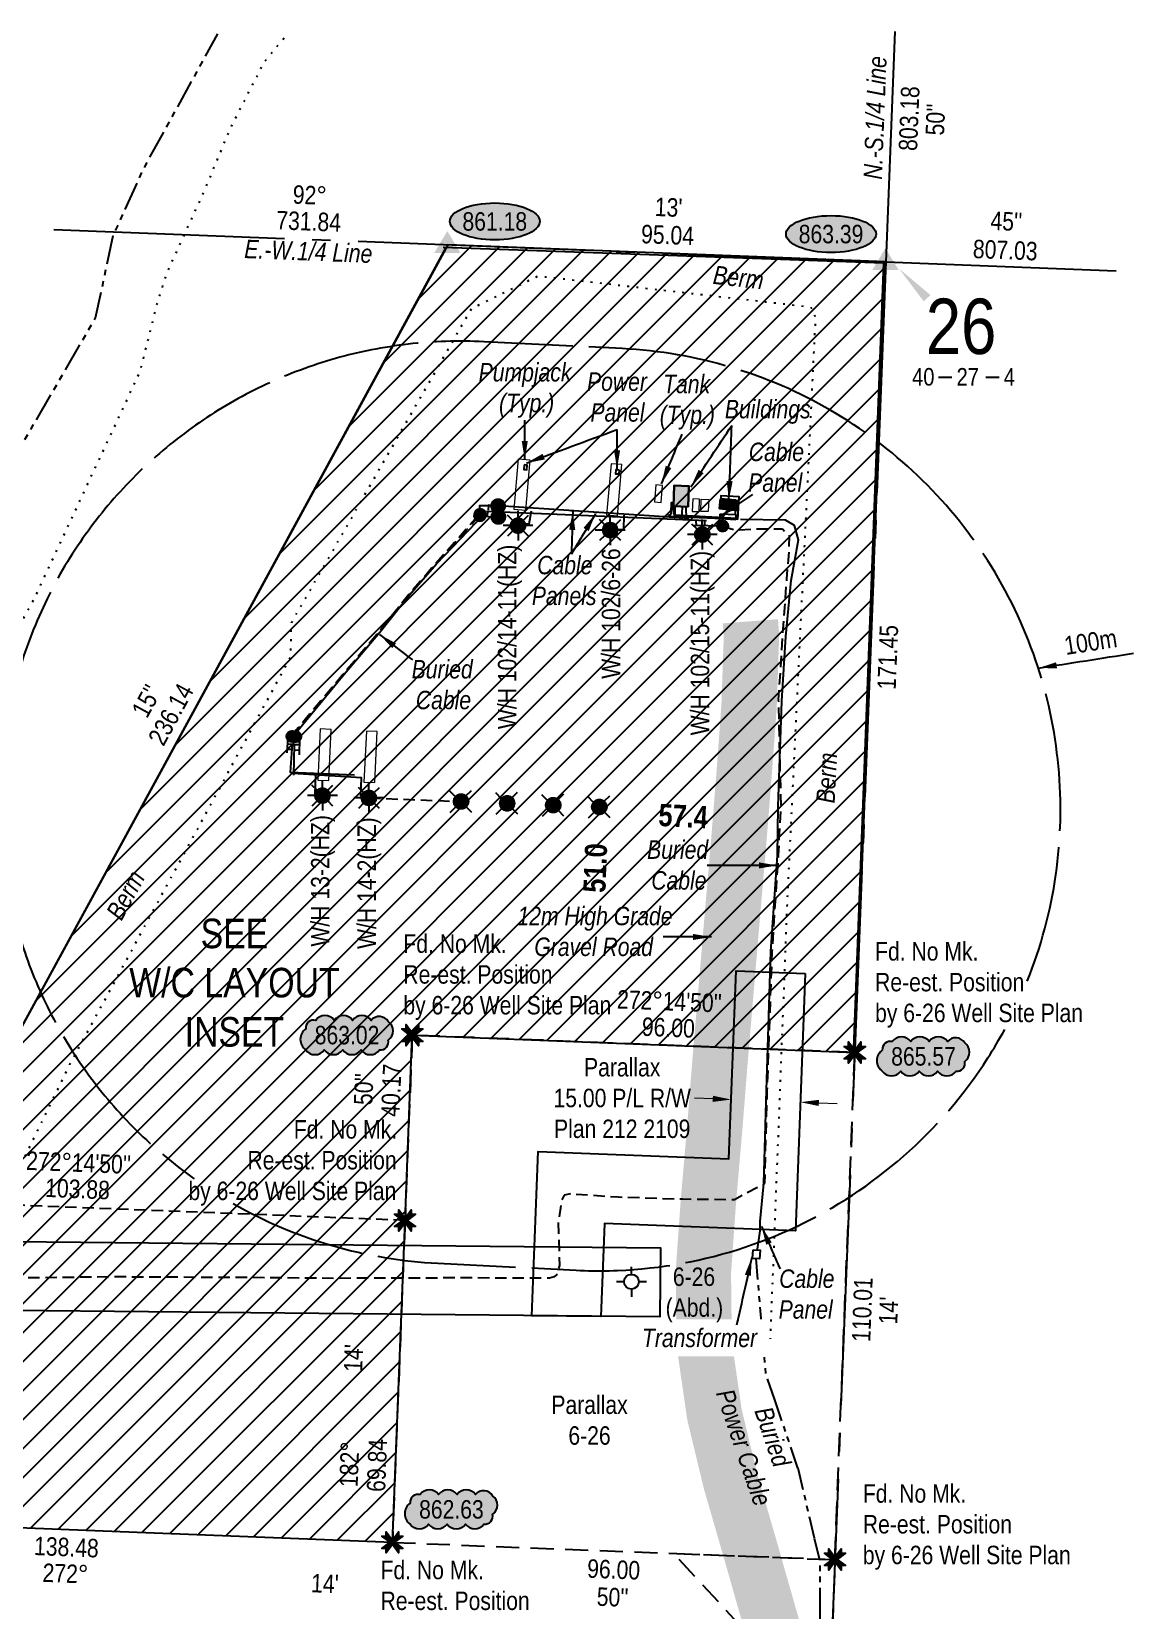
# Model space of a CAD drawing. Extents: x 305804 to 313700, y 5815814 to 5821728.
# Drawn here: x 309152 to 309749, y 5816585 to 5817440 of the extents above; entities that cross this region are included whole.
import ezdxf
from ezdxf.enums import TextEntityAlignment as Align

# ---------------------------------------------------------------- set-up
doc = ezdxf.new("R2010")
doc.units = 0
doc.header["$LTSCALE"] = 5
doc.header["$PDSIZE"] = 0.5
for name, pattern in [('COOP', [34, 20, -2, 1, -2, 1, -2, 1, -2, 1, -2]), ('foc-ACCESSROAD', [3.75, 2.5, -1.25]), ('foc-BUFFER', [16.75, 15, -1.75]), ('foc-QUARTERLINE', [33, 25, -3, 2, -3]), ('foc-TIELINE', [1.875, 1.25, -0.625]), ('foc-TOPO', [1, 0.2, -0.8]), ('foc-TOPO-ephemeral', [6.25, 3.125, -0.625, 0.625, -0.625, 0.625, -0.625]), ('foc-TRAV', [1.875, 1.25, -0.625]), ('POWERLINE5', [7.8, 2.4, -0.6, 0.6, -0.6, 0.6, -0.6, 2.4]), ('UG_PIPE', [1.875, 1.25, -0.625])]:
    doc.linetypes.add(name, pattern=pattern)
doc.layers.get('Defpoints').update_dxf_attribs({"color": 9})
for name, color, linetype in [('10', 1, 'Continuous'), ('9', 3, 'Continuous'), ('AS-CABLE', 224, 'foc-CABLE'), ('AS-DRILL-T', 8, 'Continuous'), ('AS-FENCE', 48, 'foc-FENCE'), ('AS-PIPE-UG', 44, 'UG_PIPE'), ('AS-POWER', 104, 'foc-POWER'), ('AS-POWER-EXISTING', 72, 'POWERLINE5'), ('AS-POWER-EXISTING-T', 72, 'Continuous'), ('AS-POWER-T', 104, 'Continuous'), ('AS-ROADS', 254, 'Continuous'), ('AS-SYMBOL', 7, 'Continuous'), ('AS-TELEPHONE-T', 224, 'Continuous'), ('AUX-BUFFER', 7, 'foc-BUFFER'), ('C-AR', 13, 'foc-ACCESSROAD'), ('C-RW', 13, 'Continuous'), ('C-WS', 13, 'foc-ACCESSROAD'), ('C-WS-S', 8, 'Continuous'), ('DETAIL-T', 7, 'Continuous'), ('F-WS-S', 8, 'Continuous'), ('L-BD', 7, 'Continuous'), ('L-BD1', 253, 'Continuous'), ('L-MON', 1, 'Continuous'), ('L-QSEC', 8, 'foc-QUARTERLINE'), ('L-SECLBL', 7, 'Continuous'), ('L-TIE', 7, 'foc-TIELINE'), ('P-ELEVATION', 7, 'Continuous'), ('P-PROPOSED', 10, 'Continuous'), ('P-PROPOSED-EXISTING-H', 59, 'Continuous'), ('P-TRAV', 4, 'foc-TRAV'), ('T-DRAW', 143, 'foc-TOPO-ephemeral'), ('T-GENERAL', 48, 'foc-TOPO'), ('T-LOW-AREA', 48, 'foc-TOPO')]:
    doc.layers.add(name, color=color, linetype=linetype)
for name, color, linetype, lineweight in [('AS-GENERAL', 48, 'Continuous', 18), ('C-RW-T', 13, 'Continuous', 9), ('C-WS-T', 13, 'Continuous', 9), ('T-TEXT', 48, 'Continuous', 18)]:
    doc.layers.add(name, color=color, linetype=linetype, lineweight=lineweight)
for name, color, linetype, true_color in [('AS-PIPE-AG', 7, 'Continuous', 0x7d00fa), ('AS-STRUCTURE-H', 7, 'Continuous', 0xa8a8a8), ('AS-STRUCTURE-T', 7, 'Continuous', 0x454545)]:
    doc.layers.add(name, color=color, linetype=linetype, true_color=true_color)
doc.layers.add('AS-STRUCTURE', color=7, linetype='Continuous', lineweight=30, true_color=0x595959)
doc.styles.add('80', font='ARIALN.TTF', dxfattribs={"height": 10})
doc.styles.add('80CG', font='ARIALN.TTF', dxfattribs={"height": 10})
doc.styles.add('80L', font='ARIALN.TTF', dxfattribs={"height": 10})
doc.styles.add('BOLD', font='ARIALNB.TTF')
doc.styles.add('foc-LtypeFont', font='ARIALN.TTF', dxfattribs={"height": 7.35})
doc.styles.add('SIMPLEX', font='ARIALN.TTF')
doc.linetypes.add('foc-CABLE', pattern='A,2,-1,["C",foc-LtypeFont,S=0.2,R=0,X=-0.625,Y=-0.75],-1.24,8', length=12.24)
doc.linetypes.add('foc-FENCE', pattern='A,10,-1,["X",foc-LtypeFont,S=0.2,R=0,X=-0.625,Y=-0.75],-1.24', length=12.24)
doc.linetypes.add('foc-POWER', pattern='A,6,-1,["P",foc-LtypeFont,S=0.2,R=0,X=-0.625,Y=-0.75],-1.24,4', length=12.24)
doc.dimstyles.new('CG2011', dxfattribs={"dimscale": 5, "dimtxt": 9, "dimasz": 2, "dimexe": 0.2, "dimexo": 0.0625, "dimgap": 0.5, "dimtad": 0, "dimtih": 1, "dimtoh": 1, "dimzin": 0, "dimdsep": 46, "dimtxsty": '80CG', "dimcen": 0.1, "dimse1": 1, "dimse2": 1, "dimclrd": 256, "dimclrt": 256, "dimaunit": 1, "dimadec": 4, "dimazin": 0, "dimtfac": 0.06, "dimtofl": 0, "dimtmove": 0, "dimatfit": 1, "dimfxl": 0.2, "dimtolj": 1, "dimtzin": 0, "dimlwd": -1, "dimarcsym": 0})
doc.dimstyles.new('Compass 5 000', dxfattribs={"dimscale": 5, "dimtxt": 9, "dimasz": 2, "dimexe": 0.2, "dimexo": 0.0625, "dimgap": 0.5, "dimtad": 0, "dimtih": 1, "dimtoh": 1, "dimzin": 0, "dimdsep": 46, "dimtxsty": '80CG', "dimcen": 0.1, "dimse1": 1, "dimse2": 1, "dimclrd": 256, "dimclrt": 256, "dimaunit": 1, "dimadec": 4, "dimazin": 0, "dimtfac": 0.06, "dimtofl": 0, "dimtmove": 0, "dimatfit": 1, "dimfxl": 0.2, "dimtolj": 1, "dimtzin": 0, "dimlwd": -1, "dimarcsym": 0})

# ---------------------------------------------------------------- blocks, each defined once
blk = doc.blocks.new('L-SECLBL')
at = {"layer": '9', "color": 7}
for p, q in [((-5.08, -27.83), (-12.29, -27.83)), ((20.7, -27.83), (13.5, -27.83))]:
    blk.add_line(p, q, dxfattribs=at)
at = {"layer": '10', "color": 2, "style": 'SIMPLEX'}
blk.add_attdef('SEC', text='', height=30, dxfattribs=at).set_placement((0, 0), align=Align.MIDDLE)
at = {"layer": '10', "color": 5, "style": '80L'}
blk.add_attdef('TWP', text='', height=9.5, dxfattribs=at).set_placement((-14.43, -27.37), align=Align.MIDDLE_RIGHT)
blk.add_attdef('RGE', text='', height=9.5, dxfattribs=at).set_placement((3.62, -27.37), align=Align.MIDDLE_CENTER)
blk.add_attdef('MER', text='', height=9.5, dxfattribs=at).set_placement((23.17, -27.37), align=Align.MIDDLE_LEFT)
blk = doc.blocks.new('RISER')
h = blk.add_hatch(color=255)
h.dxf.hatch_style = 1
edge = h.paths.add_edge_path()
edge.add_arc((0, 0), 0.7, 0, 360)
blk.add_hatch(color=13).paths.add_polyline_path([(0.58, -0.15), (-0.58, -0.15, 0.774597)])
at = {"color": 13}
blk.add_line((-0.58, -0.15), (0.58, -0.15), dxfattribs=at)
blk.add_circle((0, 0), 0.6, dxfattribs=at)
blk = doc.blocks.new('PIG')
h = blk.add_hatch(color=255)
h.dxf.hatch_style = 1
edge = h.paths.add_edge_path()
edge.add_arc((0, 0), 0.85, 0, 360)
at = {"layer": 'AS-SYMBOL'}
h = blk.add_hatch(color=13, dxfattribs=at)
h.dxf.hatch_style = 1
h.paths.add_polyline_path([(-0.1, 0, 1), (-0.55, 0, 1)])
h = blk.add_hatch(color=13, dxfattribs=at)
h.dxf.hatch_style = 1
h.paths.add_polyline_path([(0.1, 0, 1), (0.55, 0, 1)])
at = {"layer": 'AS-SYMBOL', "color": 13}
for centre, radius in [((0, 0), 0.75), ((-0.33, 0), 0.225), ((0.33, 0), 0.225)]:
    blk.add_circle(centre, radius, dxfattribs=at)
blk = doc.blocks.new('GAS')
h = blk.add_hatch(color=255)
h.dxf.hatch_style = 1
edge = h.paths.add_edge_path()
edge.add_arc((0, 0), 0.9, 0, 360)
for p, q in [((-0.81, 0), (-1.62, 0)), ((-0.57, 0.57), (-1.14, 1.14)), ((0, 0.81), (0, 1.62)), ((0.57, 0.57), (1.14, 1.14)), ((1.62, 0), (0.81, 0)), ((-0.57, -0.57), (-1.14, -1.14)), ((0, -0.81), (0, -1.62)), ((1.14, -1.14), (0.57, -0.57))]:
    blk.add_line(p, q)
blk.add_circle((0, 0), 0.8)
blk = doc.blocks.new('TEMP')
h = blk.add_hatch(color=255)
h.dxf.hatch_style = 1
h.paths.add_polyline_path([(0, 0.25), (-0.67, 1.15), (-0.67, 0.67), (-1.15, 0.67), (-0.25, 0), (-1.15, -0.67), (-0.67, -0.67), (-0.67, -1.15), (0, -0.25), (0.67, -1.15), (0.67, -0.67), (1.15, -0.67), (0.25, 0), (1.15, 0.67), (0.67, 0.67), (0.67, 1.15)])
h.paths.add_polyline_path([(0.57, 0.85), (0.57, 0.57), (0.85, 0.57), (0.08, 0), (0.85, -0.57), (0.57, -0.57), (0.57, -0.85), (0, -0.08), (-0.57, -0.85), (-0.57, -0.57), (-0.85, -0.57), (-0.08, 0), (-0.85, 0.57), (-0.57, 0.57), (-0.57, 0.85), (0, 0.08)], flags=16)
h = blk.add_hatch(color=1)
h.dxf.hatch_style = 1
h.paths.add_polyline_path([(0, 0.08), (-0.57, 0.85), (-0.57, 0.57), (-0.85, 0.57), (-0.08, 0), (-0.85, -0.57), (-0.57, -0.57), (-0.57, -0.85), (0, -0.08), (0.57, -0.85), (0.57, -0.57), (0.85, -0.57), (0.08, 0), (0.85, 0.57), (0.57, 0.57), (0.57, 0.85)])
at = {"color": 1}
for p, q in [((-0.08, 0), (0.08, 0)), ((0, 0.08), (0, -0.08))]:
    blk.add_line(p, q, dxfattribs=at)
at = {"color": 255, "flags": 128}
blk.add_lwpolyline([(-0.25, 0), (-1.15, 0.67), (-0.67, 0.67), (-0.67, 1.15), (0, 0.25), (0.67, 1.15), (0.67, 0.67), (1.15, 0.67), (0.25, 0), (1.15, -0.67), (0.67, -0.67), (0.67, -1.15), (0, -0.25), (-0.67, -1.15), (-0.67, -0.67), (-1.15, -0.67)], close=True, dxfattribs=at)
at = {"color": 1, "flags": 128}
blk.add_lwpolyline([(-0.08, 0), (-0.85, 0.57), (-0.57, 0.57), (-0.57, 0.85), (0, 0.08), (0.57, 0.85), (0.57, 0.57), (0.85, 0.57), (0.08, 0), (0.85, -0.57), (0.57, -0.57), (0.57, -0.85), (0, -0.08), (-0.57, -0.85), (-0.57, -0.57), (-0.85, -0.57)], close=True, dxfattribs=at)
blk = doc.blocks.new('STRIA')
blk.add_hatch(color=255).paths.add_polyline_path([(-0.04, 1.52), (-1.47, -0.87), (1.39, -0.87)])
blk = doc.blocks.new('STRIAA')
blk.add_blockref('STRIA', (0, 0))
blk = doc.blocks.new('STRIB')
at = {"color": 1}
blk.add_solid([(-1.12, -0.67), (-0.04, 1.13), (1.04, -0.67)], dxfattribs=at)
blk = doc.blocks.new('STRIBB')
blk.add_blockref('STRIB', (0, 0))
blk = doc.blocks.new('STRICC')
for name in ['STRIAA', 'STRIBB']:
    blk.add_blockref(name, (0, 0))
blk = doc.blocks.new('fdspike')
blk.add_blockref('STRICC', (0, 0))
blk = doc.blocks.new('*D440')
at = {"layer": 'C-RW-T', "transparency": 16777216}
for p, q in [((309520.87, 5816861.78), (309510.88, 5816862.17)), ((309578.32, 5816859.58), (309588.31, 5816859.2))]:
    blk.add_line(p, q, dxfattribs=at)
for points in [[(309520.93, 5816863.45), (309520.8, 5816860.12), (309530.86, 5816861.4)], [(309578.39, 5816861.24), (309578.26, 5816857.91), (309568.33, 5816859.96)]]:
    blk.add_solid(points, dxfattribs=at)
at = {"layer": 'Defpoints', "color": 0, "transparency": 16777216}
for p in [(309568.33, 5816859.96), (309530.38, 5816848.81), (309567.85, 5816847.38)]:
    blk.add_point(p, dxfattribs=at)
at = {"layer": 'C-RW-T', "transparency": 16777216, "insert": (309471.79, 5816862.17), "char_height": 10, "attachment_point": 5, "style": '80CG'}
blk.add_mtext('\\A1;Parallax\\P15.00 P/L R/W\\PPlan 212 2109', dxfattribs=at)
blk = doc.blocks.new('we')
at = {"layer": 'P-ELEVATION'}
h = blk.add_hatch(color=111, dxfattribs=at)
h.dxf.hatch_style = 1
edge = h.paths.add_edge_path()
edge.add_ellipse((0, 0), major_axis=(-24.38, 0), ratio=0.410256, start_angle=0, end_angle=360)
at = {"layer": 'P-ELEVATION', "color": 7, "flags": 128}
blk.add_lwpolyline([(0, 0, 12.5, 0, 0), (-12.42, -6.43, 0, 0, 0)], format="xyseb", dxfattribs=at)
at = {"layer": 'P-ELEVATION', "color": 7}
blk.add_ellipse((0, 0), major_axis=(-24.38, 0), ratio=0.410256, dxfattribs=at)
at = {"layer": 'P-ELEVATION', "style": '80'}
blk.add_attdef('ELEVATION', text='', height=10, dxfattribs=at).set_placement((0, 0), align=Align.MIDDLE_CENTER)
blk = doc.blocks.new('wa')
at = {"layer": 'P-ELEVATION'}
h = blk.add_hatch(color=111, dxfattribs=at)
h.dxf.hatch_style = 1
edge = h.paths.add_edge_path()
edge.add_arc((-17.35, -4.5), 6.1, 215, 325)
edge.add_arc((-7.35, -4.5), 6.1, 215, 325)
edge.add_arc((2.65, -4.5), 6.1, 215, 325)
edge.add_arc((12.65, -4.5), 6.1, 215, 325)
edge.add_arc((18.14, -3.7), 4.32, 263.43363, 373.43363)
edge.add_arc((18.85, 2.3), 6.1, 305, 415)
edge.add_arc((17.45, 4.39), 5.69, 30.69553, 140.69553)
edge.add_arc((8.05, 4.5), 6.1, 35, 145)
edge.add_arc((-1.95, 4.5), 6.1, 35, 145)
edge.add_arc((-11.95, 4.5), 6.1, 35, 145)
edge.add_arc((-18.04, 3.81), 4.33, 75.42608, 185.42608)
edge.add_arc((-18.36, -2.3), 6.96, 125, 235)
at = {"color": 240, "flags": 128}
blk.add_lwpolyline([(-22.35, -8, 0.520567), (-12.35, -8, 0.520567), (-2.35, -8, 0.520567), (7.65, -8, 0.520567), (17.65, -8, 0.520567), (22.35, -2.7, 0.520567), (22.35, 7.3, 0.520567), (13.05, 8, 0.520567), (3.05, 8, 0.520567), (-6.95, 8, 0.520567), (-16.95, 8, 0.520567), (-22.35, 3.4, 0.520567)], format="xyb", close=True, dxfattribs=at)
at = {"layer": 'P-ELEVATION', "color": 240, "flags": 128}
blk.add_lwpolyline([(0, 0, 12.5, 0, 0), (-12.42, -6.43, 0, 0, 0)], format="xyseb", dxfattribs=at)
at = {"layer": 'P-ELEVATION', "color": 240, "style": '80'}
blk.add_attdef('ELEVATION', text='', height=10, dxfattribs=at).set_placement((0, 0), align=Align.MIDDLE_CENTER)
blk = doc.blocks.new('GABD')
for p, q in [((-0.81, 0), (-1.62, 0)), ((0, 0.81), (0, 1.62)), ((1.62, 0), (0.81, 0)), ((0, -0.81), (0, -1.62))]:
    blk.add_line(p, q)
blk.add_circle((0, 0), 0.8)
blk = doc.blocks.new('WC')
at = {"layer": 'L-MON'}
h = blk.add_hatch(color=255, dxfattribs=at)
h.dxf.hatch_style = 1
edge = h.paths.add_edge_path()
edge.add_arc((0, 0), 0.9, 0, 360)
at = {"layer": 'L-MON', "color": 240, "flags": 128}
for points in [[(-0.62, 0.5), (-1.23, 1.12)], [(0.52, 0.61), (1.13, 1.21)], [(-1.18, -1.18), (-0.56, -0.57)], [(1.16, -1.18), (0.56, -0.57)]]:
    blk.add_lwpolyline(points, dxfattribs=at)
at = {"layer": 'L-MON', "color": 240}
for radius in [0.8, 0.373]:
    blk.add_circle((0, 0), radius, dxfattribs=at)

msp = doc.modelspace()

# ---------------------------------------------------------------- hatches: boundary and pattern name
at = {"layer": 'AS-STRUCTURE-H'}
h = msp.add_hatch(color=256, dxfattribs=at)
h.dxf.hatch_style = 1
h.paths.add_polyline_path([(309507.527, 5817182.619), (309507.926, 5817193.759), (309499.892, 5817194.046), (309499.493, 5817182.907)])
h = msp.add_hatch(color=256, dxfattribs=at)
h.dxf.hatch_style = 1
h.paths.add_polyline_path([(309525.107, 5817186.869), (309534.823, 5817185.846), (309534.27, 5817180.589), (309524.554, 5817181.612)])
at = {"layer": 'P-PROPOSED-EXISTING-H'}
h = msp.add_hatch(dxfattribs=at)
h.set_pattern_fill('ANSI31', color=256, scale=3.499672)
h.set_pattern_definition([(45, (3183.826, -150.275), (-7.856987187, 7.856987187), [])])
h.paths.add_polyline_path([(309094.642, 5816806.184), (309001.325, 5816635.079), (309347.209, 5816621.488), (309354.074, 5816795.928), (309358.012, 5816896.28), (309597.828, 5816886.869), (309614.674, 5817315.264), (309377.275, 5817324.51)])

# ---------------------------------------------------------------- linework, layer by layer
at = {"layer": 'AS-CABLE', "flags": 128}
for points in [[(309295.892, 5817058.051), (309296.077, 5817061.269), (309320.19, 5817090.859), (309340.425, 5817114.686), (309356.522, 5817134.791), (309371.05, 5817151.721), (309397.007, 5817178.549)], [(309545.06, 5816780.371), (309546.515, 5816790.184), (309546.582, 5816795.366), (309548.542, 5816815.819), (309550.065, 5816866.496), (309552.39, 5816941.646), (309555.895, 5816993.676), (309556.382, 5817020.236), (309558.207, 5817077.319), (309560.372, 5817112.224), (309563.365, 5817142.601), (309567.3, 5817164.746), (309565.122, 5817172.509), (309560.34, 5817175.361), (309535.96, 5817175.626)]]:
    msp.add_lwpolyline(points, dxfattribs=at)
at = {"layer": 'AS-CABLE', "const_width": 1, "flags": 128}
for points in [[(309445.527, 5817180.481), (309443.805, 5817180.461)], [(309455.965, 5817179.666), (309458.285, 5817179.596)], [(309524.652, 5817178.736), (309524.912, 5817175.984)], [(309546.68, 5816791.984), (309546.42, 5816794.734)]]:
    msp.add_lwpolyline(points, dxfattribs=at)
at = {"layer": 'AS-CABLE', "linetype": 'COOP'}
msp.add_lwpolyline([(309533.445, 5817178.306), (309533.311, 5817175.573), (309524.912, 5817175.984), (309525.046, 5817178.717)], close=True, dxfattribs=at)
at = {"layer": 'AS-FENCE', "flags": 128}
for points in [[(309376.007, 5817322.676), (309001.495, 5816635.501)], [(309374.807, 5817323.301), (309613.42, 5817314.836)], [(309613.42, 5817314.836), (309597.092, 5816889.325)]]:
    msp.add_lwpolyline(points, dxfattribs=at)
at = {"layer": 'AS-GENERAL'}
for points in [[(309421.777, 5817208.026), (309419.317, 5817180.579), (309413.152, 5817181.131), (309415.612, 5817208.579)], [(309469.147, 5817177.696), (309471.63, 5817205.396), (309465.77, 5817205.921), (309463.287, 5817178.222)], [(309492.852, 5817184.976), (309493.678, 5817194.193), (309490.092, 5817194.514), (309489.266, 5817185.298)], [(309510.017, 5817186.911), (309509.773, 5817180.086), (309513.46, 5817179.954), (309513.704, 5817186.779)], [(309514.377, 5817180.096), (309514.612, 5817186.654), (309518.675, 5817186.509), (309518.44, 5817179.951)]]:
    msp.add_lwpolyline(points, close=True, dxfattribs=at)
at = {"layer": 'AS-GENERAL', "flags": 128}
for points in [[(309308.117, 5817062.221), (309306.845, 5817034.464), (309312.74, 5817034.194), (309314.012, 5817061.951)], [(309333.185, 5817061.019), (309331.823, 5817033.405), (309337.675, 5817033.116), (309339.036, 5817060.73)]]:
    msp.add_lwpolyline(points, close=True, dxfattribs=at)
at = {"layer": 'AS-PIPE-AG', "flags": 128}
for points in [[(309394.552, 5817178.389), (309394.602, 5817183.304), (309403.862, 5817183.229)], [(309394.585, 5817177.736), (309403.987, 5817177.026)], [(309517.422, 5817174.951), (309398.172, 5817180.039)], [(309398.542, 5817177.151), (309399.095, 5817180.414)], [(309508.005, 5817176.244), (309399.34, 5817183.379), (309399.21, 5817180.739)], [(309401.997, 5817183.216), (309401.787, 5817180.509)], [(309402.037, 5817177.056), (309402.245, 5817179.529)], [(309415.82, 5817173.891), (309421.3, 5817173.329), (309422.62, 5817180.319)], [(309466.087, 5817170.139), (309472.707, 5817170.426), (309472.905, 5817178.056)], [(309500.352, 5817182.546), (309500.345, 5817177.044)], [(309504.325, 5817182.341), (309503.885, 5817175.774)], [(309506.192, 5817182.496), (309506.502, 5817175.721)], [(309510.177, 5817172.654), (309526.147, 5817172.184)], [(309511.77, 5817174.801), (309511.91, 5817172.366)], [(309516.357, 5817175.339), (309516.467, 5817172.099)], [(309293.167, 5817057.789), (309290.557, 5817057.956), (309290.102, 5817049.289)], [(309294.597, 5817057.281), (309296.88, 5817057.286), (309296.652, 5817048.201)], [(309290.12, 5817051.329), (309292.832, 5817051.154)], [(309290.222, 5817054.119), (309292.917, 5817053.909), (309291.815, 5817038.706), (309326.697, 5817037.406)], [(309293.847, 5817037.154), (309294.21, 5817053.819), (309297.465, 5817053.834)], [(309297.315, 5817050.521), (309294.08, 5817050.629)], [(309334.495, 5817024.834), (309332.962, 5817025.379), (309330.13, 5817025.881), (309330.447, 5817035.761), (309293.225, 5817037.969)], [(309305.54, 5817036.961), (309305.277, 5817027.056), (309308.822, 5817026.424)]]:
    msp.add_lwpolyline(points, dxfattribs=at)
at = {"layer": 'AS-PIPE-UG', "flags": 128}
for points in [[(309292.935, 5817058.196), (309295.122, 5817061.726), (309319.86, 5817091.156), (309340.027, 5817114.979), (309356.172, 5817135.274), (309370.747, 5817151.989), (309394.247, 5817178.479)], [(309294.61, 5817058.036), (309295.49, 5817061.364), (309320.025, 5817090.986), (309340.177, 5817114.891), (309356.432, 5817135.014), (309370.97, 5817151.929), (309394.517, 5817177.751)], [(309526.16, 5817172.086), (309532.762, 5817169.976), (309542.21, 5817170.539), (309558.652, 5817170.556), (309562.197, 5817166.829), (309562.125, 5817159.356), (309560.807, 5817143.371), (309558.545, 5817111.764), (309556.375, 5817077.991), (309557.72, 5817020.479), (309556.32, 5816993.746), (309552.902, 5816941.659), (309550.237, 5816866.431), (309548.855, 5816815.821), (309532.585, 5816807.076), (309504.64, 5816807.339), (309469.58, 5816808.424), (309443.732, 5816810.226), (309440.255, 5816809.671), (309439.005, 5816806.889), (309437.132, 5816794.926), (309437.735, 5816771.396), (309436.437, 5816766.596), (309434.932, 5816765.336), (309432.45, 5816764.559), (309384.59, 5816764.746), (309316.9, 5816764.509), (309266.47, 5816764.931), (309195.05, 5816765.289), (309147.142, 5816764.711)]]:
    msp.add_lwpolyline(points, dxfattribs=at)
at = {"layer": 'AS-POWER', "flags": 128}
msp.add_lwpolyline([(309542.75, 5816779.911), (309546.575, 5816779.816), (309546.237, 5816775.084), (309542.46, 5816775.346)], close=True, dxfattribs=at)
at = {"layer": 'AS-POWER-EXISTING', "flags": 128}
msp.add_lwpolyline([(309571.127, 5816389.594), (309570.972, 5816391.469), (309571.445, 5816401.271), (309573.682, 5816466.466), (309577.882, 5816546.311), (309578.932, 5816573.341), (309579.135, 5816610.419), (309567.285, 5816660.951), (309549.625, 5816712.871), (309544.348, 5816775.215)], dxfattribs=at)
at = {"layer": 'AS-POWER-EXISTING-T'}
for points in [[(309418.65, 5817205.269), (309418.539, 5817202.722), (309420.115, 5817202.654), (309420.225, 5817205.2)], [(309470.137, 5817202.641), (309469.98, 5817200.168), (309468.387, 5817200.269), (309468.544, 5817202.742)]]:
    msp.add_lwpolyline(points, close=True, dxfattribs=at)
at = {"layer": 'AS-ROADS', "const_width": 29.997, "flags": 128}
msp.add_lwpolyline([(309554.212, 5816571.856), (309551.702, 5816580.676), (309541.267, 5816617.261), (309530.6, 5816654.171), (309521.782, 5816690.691), (309516.195, 5816729.139), (309515.762, 5816767.809), (309518.47, 5816806.026), (309521.805, 5816844.489), (309524.867, 5816883.054), (309528.112, 5816921.314), (309531.375, 5816959.944), (309534.682, 5816998.101), (309537.73, 5817036.351), (309540.55, 5817074.916), (309541.84, 5817112.779), (309541.245, 5817120.526)], dxfattribs=at)
at = {"layer": 'AS-STRUCTURE', "flags": 128}
for points in [[(309507.527, 5817182.619), (309507.926, 5817193.759), (309499.892, 5817194.046), (309499.493, 5817182.907)], [(309525.107, 5817186.869), (309534.823, 5817185.846), (309534.27, 5817180.589), (309524.554, 5817181.612)]]:
    msp.add_lwpolyline(points, close=True, dxfattribs=at)
at = {"layer": 'AUX-BUFFER', "color": 251, "linetype": 'foc-BUFFER', "flags": 128}
for points in [[(309691.309, 5816925.457, 0.5150644), (309471.828, 5817268.247), (309396.929, 5817271.997, 0.7503996), (309239.875, 5816818.39, 0.7503996)], [(309260.95, 5816804.982, 0.1171826), (309371.925, 5816772.67), (309446.825, 5816768.919, 0.2885839), (309679.057, 5816899.391)]]:
    msp.add_lwpolyline(points, format="xyb", dxfattribs=at)
at = {"layer": 'C-AR', "flags": 128}
msp.add_lwpolyline([(309537.235, 5816298.661), (309547.635, 5816563.543), (309499.639, 5816615.46), (309587.07, 5816612.2), (309576.202, 5816335.364)], dxfattribs=at)
at = {"layer": 'C-RW'}
msp.add_lwpolyline([(309571.008, 5816929.758), (309565.659, 5816790.348), (309462.208, 5816794.318), (309461.666, 5816780.293), (309460.259, 5816743.899), (309422.749, 5816744.266), (309424.198, 5816781.742), (309426.188, 5816833.224), (309529.627, 5816829.255), (309533.539, 5816931.195)], close=True, dxfattribs=at)
at = {"layer": 'C-RW', "flags": 128}
msp.add_lwpolyline([(308863.821, 5816787.232), (309492.55, 5816781.076), (309492.195, 5816743.586), (308863.821, 5816749.734)], dxfattribs=at)
at = {"layer": 'C-WS'}
msp.add_lwpolyline([(309354.074, 5816795.907), (309347.227, 5816621.441), (309587.043, 5816612.03), (309597.828, 5816886.869), (309358.012, 5816896.28)], close=True, dxfattribs=at)
at = {"layer": 'L-BD', "flags": 128}
for points in [[(309534.485, 5817175.599), (309535.087, 5817187.936), (309525.252, 5817188.451), (309525.272, 5817186.996), (309533.19, 5817186.296), (309533.047, 5817178.251)], [(309534.485, 5817175.599), (309496.867, 5817177.321), (309497, 5817178.199), (309498.12, 5817178.456), (309498.32, 5817179.241), (309498.445, 5817184.836), (309499.105, 5817184.766), (309499.495, 5817178.889), (309499.977, 5817178.136), (309534.162, 5817176.401)]]:
    msp.add_lwpolyline(points, dxfattribs=at)
at = {"layer": 'L-QSEC'}
for p, q in [((309619.573, 5817440.055), (309614.673, 5817315.242)), ((309163.82, 5817332.824), (309614.674, 5817315.264)), ((309614.674, 5817315.264), (309569.074, 5816153.816)), ((309614.674, 5817315.264), (309739.532, 5817310.402))]:
    msp.add_line(p, q, dxfattribs=at)
at = {"layer": 'L-SECLBL', "flags": 128}
msp.add_lwpolyline([(309621.803, 5817311.606, 0, 5, 0), (309637.004, 5817295.601, 0, 0, 0)], format="xyseb", dxfattribs=at)
at = {"layer": 'L-TIE', "flags": 128}
msp.add_lwpolyline([(309334.495, 5817024.834), (309384.451, 5817022.874)], dxfattribs=at)
at = {"layer": 'P-PROPOSED'}
msp.add_lwpolyline([(309094.642, 5816806.184), (309001.325, 5816635.079), (309347.209, 5816621.488), (309354.074, 5816795.928), (309358.012, 5816896.28), (309597.828, 5816886.869), (309614.674, 5817315.264), (309377.275, 5817324.51)], close=True, dxfattribs=at)
at = {"layer": 'P-TRAV', "flags": 128}
msp.add_lwpolyline([(309354.074, 5816795.907), (309094.573, 5816806.09)], dxfattribs=at)
at = {"layer": 'T-DRAW', "flags": 128}
msp.add_lwpolyline([(308850.022, 5816648.593), (308881.105, 5816706.463), (308943.752, 5816830.19), (309004.227, 5816955.705), (309081.108, 5817097.514), (309103.482, 5817142.234), (309186.377, 5817284.89), (309195.939, 5817329.474), (309212.718, 5817366.256), (309252.668, 5817438.819)], dxfattribs=at)
at = {"layer": 'T-GENERAL', "flags": 128}
msp.add_lwpolyline([(309078.4, 5816643.939), (309108.56, 5816712.169), (309119.457, 5816757.219), (309136.97, 5816807.524), (309172.485, 5816880.449), (309292.13, 5817101.201), (309292.552, 5817119.816), (309390.255, 5817290.119), (309426.235, 5817307.649), (309573.755, 5817290.891), (309575.765, 5817288.819), (309576.432, 5817284.109), (309567.592, 5817102.319), (309561.287, 5816971.879), (309551.972, 5816731.729)], dxfattribs=at)
at = {"layer": 'T-LOW-AREA', "flags": 128}
msp.add_lwpolyline([(308877.913, 5816631.467), (308921.241, 5816704.839), (309021.27, 5816897.969), (309106.069, 5817048.519), (309153.36, 5817133.133), (309210.567, 5817255.862), (309219.72, 5817292.452), (309225.06, 5817309.222), (309245.443, 5817353.794), (309259.163, 5817387.018), (309277.632, 5817423.405), (309290.614, 5817439.16)], dxfattribs=at)

# ---------------------------------------------------------------- block references
at = {"layer": 'AS-SYMBOL', "xscale": 4.999531086500007, "yscale": 4.999531086500007, "zscale": 4.999531086500007}
for name, p in [('PIG', (309404.52, 5817182.944)), ('RISER', (309394.637, 5817177.714)), ('RISER', (309394.77, 5817178.486)), ('PIG', (309404.665, 5817177.054)), ('RISER', (309526.195, 5817172.156)), ('RISER', (309292.86, 5817058.134)), ('RISER', (309294.78, 5817058.056))]:
    msp.add_blockref(name, p, dxfattribs=at)
at = {"layer": 'C-WS-S'}
for p, xscale, yscale, zscale in [((309415.312, 5817172.351), 4.999531086500007, 4.999531086500007, 4.999531086500007), ((309465.247, 5817169.944), 4.999531086500002, 4.999531086500002, 4.999531086500002), ((309515.182, 5817167.536), 4.999531086500007, 4.999531086500007, 4.999531086500007), ((309309.332, 5817026.094), 4.999531086500007, 4.999531086500007, 4.999531086500007), ((309334.495, 5817024.834), 4.999531086500007, 4.999531086500007, 4.999531086500007)]:
    msp.add_blockref('GAS', p, dxfattribs=dict(at, xscale=xscale, yscale=yscale, zscale=zscale))
at = {"layer": 'F-WS-S', "xscale": 4.999531086500006, "yscale": 4.999531086500006, "zscale": 4.999531086500006}
msp.add_blockref('GABD', (309476.79, 5816762.685), dxfattribs=at)
at = {"layer": 'L-MON'}
for name, p, xscale, yscale, zscale in [('fdspike', (309377.207, 5817324.386), 4.999531086500007, 4.999531086500007, 4.999531086500007), ('fdspike', (309614.635, 5817315.164), 4.999531086500007, 4.999531086500007, 4.999531086500007), ('WC', (309384.451, 5817022.874), 4.9995310865, 4.9995310865, 4.9995310865), ('WC', (309409.43, 5817021.893), 4.9995310865, 4.9995310865, 4.9995310865), ('WC', (309434.408, 5817020.913), 4.9995310865, 4.9995310865, 4.9995310865), ('WC', (309459.387, 5817019.933), 4.9995310865, 4.9995310865, 4.9995310865), ('TEMP', (309358.012, 5816896.28), 4.999531086500007, 4.999531086500007, 4.999531086500007), ('TEMP', (309597.828, 5816886.869), 4.999531086500007, 4.999531086500007, 4.999531086500007), ('TEMP', (309354.074, 5816795.907), 4.999531086500007, 4.999531086500007, 4.999531086500007), ('TEMP', (309347.209, 5816621.488), 4.999531086500007, 4.999531086500007, 4.999531086500007)]:
    msp.add_blockref(name, p, dxfattribs=dict(at, xscale=xscale, yscale=yscale, zscale=zscale))
at = {"layer": 'L-MON', "xscale": 4.999531086500007, "yscale": 4.999531086500007, "zscale": 4.999531086500007, "rotation": 359.9988505400267}
msp.add_blockref('TEMP', (309587.07, 5816612.2), dxfattribs=at)
at = {"layer": 'L-SECLBL', "xscale": 0.9999062173000001, "yscale": 0.9999062173000001, "zscale": 0.9999062173000001}
msp.add_blockref('L-SECLBL', (309655.429, 5817280.363), dxfattribs=at).add_auto_attribs({'SEC': '26', 'TWP': '40', 'RGE': '27', 'MER': '4'})
at = {"layer": 'P-ELEVATION', "xscale": 0.9999062173000001, "yscale": 0.9999062173000001, "zscale": 0.9999062173000001}
for name, p, values in [('we', (309402.719, 5817337.193), {'ELEVATION': '861.18'}), ('we', (309584.946, 5817330.346), {'ELEVATION': '863.39'}), ('wa', (309322.642, 5816896.315), {'ELEVATION': '863.02'}), ('wa', (309635.075, 5816884.78), {'ELEVATION': '865.57'}), ('wa', (309379.225, 5816639.344), {'ELEVATION': '862.63'})]:
    msp.add_blockref(name, p, dxfattribs=at).add_auto_attribs(values)

# ---------------------------------------------------------------- texts
at = {"layer": 'AS-DRILL-T', "char_height": 10, "attachment_point": 1, "rotation": 90, "style": '80L'}
for s, width, insert in [('W/H 102/14-11(HZ)', 103.27085, (309404.429, 5817062.104)), ('W/H 102/6-26', 70.23619, (309460.707, 5817089.385)), ('W/H 102/15-11(HZ)', 103.27085, (309508.924, 5817058.755)), ('W/H 13-2(HZ)', 72.58289, (309303.149, 5816944.272)), ('W/H 14-2(HZ)', 72.58289, (309328.312, 5816943.012))]:
    msp.add_mtext_dynamic_manual_height_columns(s, width=width, gutter_width=50, heights=[0], dxfattribs=dict(at, insert=insert))
at = {"layer": 'AS-POWER-EXISTING-T', "insert": (309443.687, 5817255.374), "char_height": 10, "attachment_point": 1, "style": '80L'}
msp.add_mtext_dynamic_manual_height_columns('\\pi9.0507;{\\fArial Narrow|b0|i1|c0|p34;Power\\P\\pi10.889;Panel}', width=51.00723, gutter_width=50, heights=[0], dxfattribs=at)
at = {"layer": 'AS-POWER-EXISTING-T', "insert": (309547.241, 5816712.254), "char_height": 10, "attachment_point": 1, "rotation": 288.785155, "style": '80L'}
msp.add_mtext_dynamic_manual_height_columns('\\pi17.207;{\\fArial Narrow|b0|i1|c0|p34;Buried \\P\\pi1.4256;Power Cable}', width=67.58518, gutter_width=50, heights=[0], dxfattribs=at)
at = {"layer": 'AS-STRUCTURE-T', "insert": (309524.891, 5817240.514), "char_height": 10, "attachment_point": 1, "style": '80L'}
msp.add_mtext_dynamic_manual_height_columns('\\pi2.5227;{\\fArial Narrow|b0|i1|c0|p34;Buildings}', width=51.00723, gutter_width=50, heights=[0], dxfattribs=at)
at = {"layer": 'AS-TELEPHONE-T', "char_height": 10, "attachment_point": 1, "style": '80L'}
for s, width, insert in [('\\pi3.2492;{\\fArial Narrow|b0|i1|c0|p34;Cable\\P\\pi2.9354;Panel}', 35.1, (309537.146, 5817217.344)), ('\\pi3.2492;{\\fArial Narrow|b0|i1|c0|p34;Cable\\P\\pi0.32626;Panels}', 35.1, (309422.488, 5817156.002)), ('\\pi8.9177;{\\fArial Narrow|b0|i1|c0|p34;Buried\\P\\pi11.203;Cable}', 51.00723, (309348.759, 5817099.54)), ('\\pi8.9177;{\\fArial Narrow|b0|i1|c0|p34;Buried\\P\\pi11.203;Cable}', 51.00723, (309476.346, 5817001.81)), ('\\pi3.2492;{\\fArial Narrow|b0|i1|c0|p34;Cable\\P\\pi2.9354;Panel}', 35.1, (309553.627, 5816769.353))]:
    msp.add_mtext_dynamic_manual_height_columns(s, width=width, gutter_width=50, heights=[0], dxfattribs=dict(at, insert=insert))
at = {"layer": 'AUX-BUFFER', "insert": (309710.706, 5817112.137), "char_height": 9.9991, "attachment_point": 1, "rotation": 8.870662, "style": '80L'}
msp.add_mtext_dynamic_manual_height_columns('100m', width=6.84691, gutter_width=45, heights=[0], dxfattribs=at)
at = {"layer": 'C-WS-T', "char_height": 9.99906, "attachment_point": 1, "style": '80L'}
for s, insert in [('\\pi9.7168;6-26\\P\\pi5.7983;(Abd.)', (309489.507, 5816770.4)), ('\\pi0.49187;Parallax\\P\\pi9.7168;6-26', (309432.894, 5816701.029))]:
    msp.add_mtext_dynamic_manual_height_columns(s, width=41.40286, gutter_width=50, heights=[0], dxfattribs=dict(at, insert=insert))
at = {"layer": 'DETAIL-T', "color": 3, "insert": (309261.636, 5816924.624), "char_height": 15.9985, "width": 116.45189, "attachment_point": 5, "style": '80CG'}
msp.add_mtext('SEE\\PW/C LAYOUT\\PINSET', dxfattribs=at)
at = {"layer": 'L-BD', "style": '80L'}
for s, rotation, p in [('92°', 357.7697, (309302.438, 5817351.484)), ("13'", 357.7697, (309496.947, 5817344.866)), ('731.84', 357.7697, (309301.884, 5817337.246)), ("45''", 357.7697, (309679.966, 5817337.211)), ('95.04', 357.7697, (309496.363, 5817329.879)), ('807.03', 357.7712, (309679.366, 5817321.694)), ("15''", 61.3973, (309214.011, 5817077.314)), ('236.14', 61.3973, (309227.18, 5817070.134))]:
    msp.add_text(s, height=9.9991, rotation=rotation, dxfattribs=at).set_placement(p, align=Align.MIDDLE)
at = {"layer": 'L-BD', "color": 3, "style": 'BOLD'}
for s, rotation, p in [('57.4', 357.1333, (309504.844, 5817014.896)), ('51.0', 87.7528, (309457.156, 5816986.868))]:
    msp.add_text(s, height=11.9989, rotation=rotation, dxfattribs=at).set_placement(p, align=Align.MIDDLE)
at = {"layer": 'L-BD1', "style": '80L'}
for s, height, rotation, p in [('803.18', 9.9991, 87.7506, (309627.254, 5817392.957)), ("50''", 9.9991, 87.7506, (309641.492, 5817392.398)), ('171.45', 9.9991, 87.7528, (309615.756, 5817101.02)), ("272°14'50''", 9.99906, 357.7528, (309497.376, 5816914.65)), ('96.00', 9.9991, 357.7528, (309496.817, 5816900.413)), ('40.17', 9.9991, 87.7528, (309346.639, 5816866.437)), ("50''", 9.9991, 87.7528, (309331.652, 5816867.025)), ("272°14'50''", 9.99906, 357.7315, (309177.164, 5816827.203)), ('103.88', 9.9991, 357.7315, (309176.6, 5816812.966)), ('110.01', 9.9991, 87.7572, (309601.865, 5816747.637)), ("14'", 9.9991, 87.7572, (309616.103, 5816747.079)), ("14'", 9.9991, 87.7509, (309326.124, 5816721.339)), ('182°', 9.9991, 87.7509, (309323.848, 5816663.747)), ('69.84', 9.9991, 87.7509, (309338.835, 5816663.159)), ('138.48', 9.9991, 357.7498, (309170.593, 5816618.921)), ('96.00', 9.9991, 357.7825, (309467.163, 5816606.799)), ('272°', 9.9991, 357.7498, (309170.033, 5816604.684)), ("14'", 9.9991, 357.7498, (309310.666, 5816599.157)), ("50''", 9.9991, 357.7825, (309466.582, 5816591.811))]:
    msp.add_text(s, height=height, rotation=rotation, dxfattribs=at).set_placement(p, align=Align.MIDDLE)
at = {"layer": 'L-MON', "char_height": 9.99906, "attachment_point": 1, "style": '80L'}
for s, width, insert in [('Fd. No Mk.\\PRe-est. Position\\Pby 6-26 Well Site Plan', 115.064, (309353.173, 5816950.867)), ('Fd. No Mk.\\PRe-est. Position\\Pby 6-26 Well Site Plan', 118.53696, (309608.824, 5816946.692)), ('\\pi61.671;Fd. No Mk.\\P\\pi36.571;Re-est. Position\\P\\pi4.5822;by 6-26 Well Site Plan', 115.74502, (309232.119, 5816850.229)), ('Fd. No Mk.\\PRe-est. Position\\Pby 6-26 Well Site Plan', 112.17539, (309602.176, 5816652.965)), ('Fd. No Mk.\\PRe-est. Position\\Pby 6-26 Well Site Plan', 115.72736, (309340.8, 5816611.489))]:
    msp.add_mtext_dynamic_manual_height_columns(s, width=width, gutter_width=50, heights=[0], dxfattribs=dict(at, insert=insert))
at = {"layer": 'L-QSEC', "char_height": 9.99906, "attachment_point": 1, "style": '80L'}
for s, insert, rotation in [('{\\fArial Narrow|b0|i1|c0|p34;N.-S.1/4 Line}', (309602.49, 5817360.173), 87.751651), ('{\\fArial Narrow|b0|i1|c0|p34;E.-W.1/4 Line}', (309267.232, 5817327.34), 357.769651)]:
    msp.add_mtext_dynamic_manual_height_columns(s, width=115.71798, gutter_width=50, heights=[0], dxfattribs=dict(at, insert=insert, rotation=rotation))
at = {"layer": 'T-TEXT', "char_height": 9.99906, "attachment_point": 1, "style": '80L'}
for insert, rotation in [((309521.755, 5817313.345), 353.519279), ((309576.921, 5817022.245), 87.232682), ((309191.658, 5816962.583), 61.397287)]:
    msp.add_mtext_dynamic_manual_height_columns('{\\fArial Narrow|b0|i1|c0|p34;Berm}', width=27.27599, gutter_width=50, heights=[0], dxfattribs=dict(at, insert=insert, rotation=rotation))
at = {"layer": 'T-TEXT', "attachment_point": 1, "style": '80L'}
for s, width, insert, char_height in [('\\pi0.32626;{\\fArial Narrow|b0|i1|c0|p34;Pumpjack\\P\\pi11.363;(Typ.)}', 51.00723, (309393.668, 5817260.467), 10), ('\\pi13.178;{\\fArial Narrow|b0|i1|c0|p34;Tank\\P\\pi11.363;(Typ.)}', 51.00723, (309480.772, 5817254.111), 10), ('\\pi2.151;{\\fArial Narrow|b0|i1|c0|p34;12m High Grade\\P\\pi11.304;Gravel Road}', 86.36124, (309412.874, 5816965.831), 9.99906)]:
    msp.add_mtext_dynamic_manual_height_columns(s, width=width, gutter_width=50, heights=[0], dxfattribs=dict(at, insert=insert, char_height=char_height))

# ---------------------------------------------------------------- dimensions: what is measured, and where the dimension line sits
at = {"layer": 'C-RW-T'}
dim = msp.add_linear_dim(base=(309568.33, 5816859.963), p1=(309530.378, 5816848.815), p2=(309567.847, 5816847.377), angle=357.802658, text='Parallax\\P15.00 P/L R/W\\PPlan 212 2109', dimstyle='Compass 5 000', dxfattribs=at)
dim.commit()
dim.dimension.update_dxf_attribs({"geometry": '*D440', "text_midpoint": (309471.79, 5816862.167), "dimtype": 161})

# ---------------------------------------------------------------- leaders
at = {"layer": 'AS-POWER-EXISTING-T', "path_type": 1}
for points in [[(309419.86, 5817206.28), (309468.986, 5817224.434)], [(309468.986, 5817203.085), (309468.986, 5817224.434)]]:
    msp.add_leader(points, dimstyle='Compass 5 000', override={"dimgap": 0.5, "dimtad": 0}, dxfattribs=at)
at = {"layer": 'AS-STRUCTURE-T', "path_type": 1}
for points in [[(309509.004, 5817193.372), (309531.195, 5817226.638)], [(309529.61, 5817186.507), (309531.195, 5817226.638)]]:
    msp.add_leader(points, dimstyle='Compass 5 000', override={"dimgap": 0.5, "dimtad": 0}, dxfattribs=at)
at = {"layer": 'AS-TELEPHONE-T', "path_type": 1}
for points in [[(309524.988, 5817177.539), (309542.659, 5817189.196)], [(309445.008, 5817180.05), (309444.266, 5817156.966)], [(309457.345, 5817178.845), (309444.266, 5817156.966)], [(309340.274, 5817113.383), (309358.053, 5817099.634)], [(309555.885, 5816988.248), (309517.798, 5816988.248)], [(309547.31, 5816792.556), (309557.331, 5816769.58)]]:
    msp.add_leader(points, dimstyle='Compass 5 000', override={"dimgap": 0.5, "dimtad": 0}, dxfattribs=at)
at = {"layer": 'AUX-BUFFER', "path_type": 1}
msp.add_leader([(309697.281, 5817095.171), (309748.829, 5817103.216)], dimstyle='CG2011', override={"dimasz": 2, "dimgap": 0.5, "dimtad": 0}, dxfattribs=at)
at = {"layer": 'T-TEXT', "path_type": 1}
for points in [[(309418.966, 5817208.177), (309418.966, 5817229.527)], [(309493.014, 5817194.953), (309504.242, 5817221.883)], [(309520.123, 5816949.483), (309494.019, 5816949.483)]]:
    msp.add_leader(points, dimstyle='Compass 5 000', override={"dimgap": 0.5, "dimtad": 0}, dxfattribs=at)

# ---------------------------------------------------------------- next in the draw order: texts
at = {"layer": 'AS-POWER-T', "insert": (309481.721, 5816737.246), "char_height": 10, "attachment_point": 1, "style": '80L', "bg_fill": 2}
msp.add_mtext_dynamic_manual_height_columns('\\pi0.76282;{\\fArial Narrow|b0|i1|c0|p34;Transformer}', width=63.47653, gutter_width=50, heights=[0], dxfattribs=at)

# ---------------------------------------------------------------- next in the draw order: leaders
at = {"layer": 'AS-POWER-T', "path_type": 1}
msp.add_leader([(309542.052, 5816775.881), (309533.757, 5816739.154)], dimstyle='Compass 5 000', override={"dimgap": 0.5, "dimtad": 0}, dxfattribs=at)

doc.saveas('drawing.dxf')
